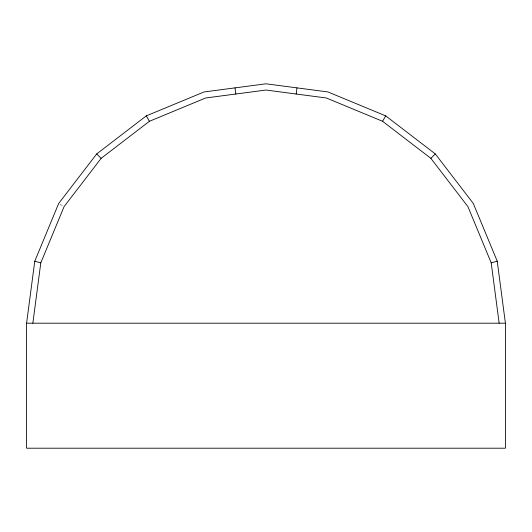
<?xml version="1.0" encoding="UTF-8"?>
<svg xmlns="http://www.w3.org/2000/svg" width="532" height="532" viewBox="0 0 532 532"><rect width="100%" height="100%" fill="white"/><g stroke="black" fill="none" stroke-linecap="round" stroke-linejoin="round"><path stroke-width="0.4" stroke-dasharray="2.66 2" d="M60.03 204.275L63.408 206.23"/><path stroke-width="0.8" d="M26.6 323.197L34.76 261.232L58.673 203.497L96.718 153.914L146.3 115.87L204.042 91.95L266 83.797L327.958 91.95L385.7 115.87L435.282 153.914L473.327 203.497L497.24 261.232L505.4 323.197L505.4 448.203L26.6 448.203L26.6 323.197L505.4 323.197M32.851 323.197L40.798 262.848L64.086 206.615L101.14 158.33L149.425 121.283L205.658 97.988L266 90.041L326.342 97.988L382.575 121.283L430.86 158.33L467.914 206.615L491.202 262.848L499.149 323.197M296.171 94.018L296.982 87.873M382.575 121.283L385.7 115.87M430.86 158.33L435.282 153.914M491.202 262.848L497.24 261.232M34.76 261.232L40.798 262.848M96.718 153.914L101.14 158.33M146.3 115.87L149.425 121.283M235.018 87.873L235.829 94.018"/></g></svg>
